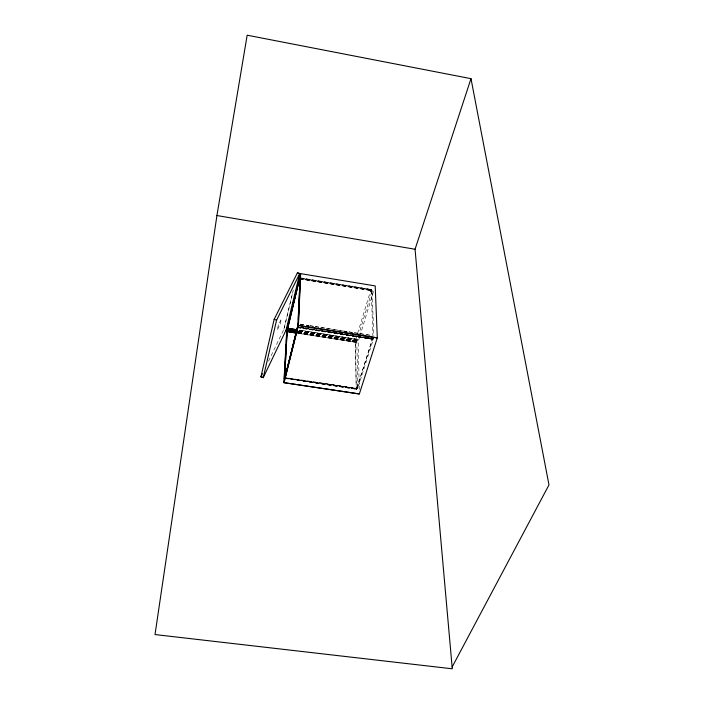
<?xml version="1.0" encoding="UTF-8"?>
<svg xmlns="http://www.w3.org/2000/svg" width="704" height="704" viewBox="0 0 704 704"><rect width="100%" height="100%" fill="white"/><g stroke="black" fill="none" stroke-linecap="round" stroke-linejoin="round"><path stroke-width="0.53" stroke-dasharray="3.52 2.64" d="M298.091 332.323L356.849 341.246L355.458 342.258C355.406 341.079 357.324 341.537 357.078 339.979L372.073 290.972L373.789 335.755M297.959 332.543L355.485 341.554L356.84 341.317L355.432 342.373L356.233 388.406L355.458 342.285L356.831 341.642L357.79 388.071L373.56 338.659L372.398 339.17M298.126 331.355L356.884 340.894L355.582 340.683L355.45 341.616L298.056 332.622M297.994 332.262L355.502 341.273L356.875 340.974L355.608 340.534M355.555 340.683L355.67 340.05M356.893 340.824L355.626 340.375L356.902 340.754L355.652 340.226L356.928 340.604L355.678 340.085L355.793 339.451M268.488 361.205L283.897 329.252L293.322 289.934M283.914 329.27L292.864 291.931M355.951 339.803L357.078 339.979L355.898 339.161L356.99 340.322L355.714 339.935L356.954 340.463M372.513 338.774L297.616 327.369M299.482 330.176L355.934 339.046L357.078 339.979L355.934 338.95L299.605 330.106M299.605 278.608L370.709 290.259L371.923 291.183L370.823 289.969L355.934 338.941M359.251 389.479L358.266 341.334L359.55 337.154M359.867 336.107L373.921 290.092M370.665 291.254L371.835 291.447L370.638 290.506L370.938 289.617M370.973 291.122L372.143 291.315L371.246 289.731L299.772 278.098M373.586 338.58L372.442 339.046L356.822 388.458L284.522 377.494M284.504 377.907L356.752 388.687L372.363 339.302L373.56 338.659M284.522 378.171L356.602 389.03L357.993 387.675L356.831 388.335L284.856 377.511M370.788 290.057L371.923 291.183L371.131 289.467L372.143 291.174L371.219 289.951L299.719 278.23M284.671 378.409L356.409 389.224L357.914 387.913L356.752 388.564L284.504 377.722M357.72 387.895L356.488 389.057L357.878 387.983L356.462 389.066L356.268 388.52L357.711 387.728L356.409 389.224M356.47 389.206L284.566 378.259M356.506 389.039L357.843 388.036L356.4 389.057M357.896 387.948L356.752 388.564M356.365 389.013L357.729 387.974M356.338 388.978L357.755 388.045M357.993 387.675L356.822 388.353M356.277 388.617L357.711 387.807M297.915 333.045L355.458 342.065L356.831 341.642L355.458 342.223L356.831 341.642L355.705 341.466M356.831 341.493L355.476 341.686M355.458 342.17L356.831 341.642L355.458 342.276L297.906 333.256M372.478 338.914L373.613 338.492M355.494 341.414L356.849 341.246M355.502 341.273L356.875 340.974L355.546 340.947M355.573 340.754L356.884 340.894M284.513 378.057L356.682 388.881M298.074 331.663L355.582 340.683M298.03 331.962L358.266 341.334M297.933 332.807L355.467 341.818M298.003 333.379L355.432 342.373M300.291 324.183L308.968 325.547M310.05 325.714L314.389 326.401M315.471 326.577L342.566 330.854M343.649 331.021L347.987 331.707M349.07 331.874L353.408 332.561M354.49 332.737L370.753 335.298M300.115 324.271L308.801 325.644M309.883 325.811L314.23 326.498M315.322 326.674L319.66 327.36M320.751 327.527L325.09 328.214M326.181 328.381L330.519 329.067M331.61 329.243L336.063 330.062M337.04 330.097L342.47 330.959M343.552 331.126L347.899 331.813M348.99 331.989L353.329 332.666M354.42 332.842L358.758 333.529M359.85 333.696L369.626 335.245M301.866 327.342L304.014 327.677M305.087 327.844L309.373 328.522M329.727 331.725L338.298 333.08M339.372 333.247L343.658 333.916M344.731 334.092L349.017 334.761M350.082 334.937L353.302 335.438M362.938 336.961L366.159 337.462M367.224 337.63L371.51 338.307L362.842 336.996M302.086 327.43L304.26 327.774M305.342 327.941L309.681 328.627M310.763 328.794L315.102 329.481M316.193 329.657L320.531 330.334M321.614 330.51L325.952 331.188M327.034 331.364L337.885 333.071M338.976 333.238L343.314 333.925M344.397 334.092L348.735 334.778M349.818 334.946L354.156 335.632M355.247 335.799L358.494 336.318M299.666 327.307L358.582 336.582M359.656 336.75L371.439 338.606M297.678 327.07L371.439 338.686M297.458 327.246L372.442 339.046M297.396 327.501L372.363 339.302L297.554 327.633M299.429 330.405L355.872 339.266M299.367 330.66L357.034 340.138L355.898 339.161M299.314 330.933L356.99 340.322L355.74 339.794M298.17 331.056L355.678 340.085M300.027 277.825L371.131 289.467M299.851 277.948L371.219 289.599M299.825 278.309L371.281 290.11L372.143 291.245L371.087 289.617L372.143 291.315L371.237 290.127L299.666 278.406M299.702 278.775L370.638 290.391M299.552 278.854L370.638 290.488L371.835 291.447L370.709 290.259L371.888 291.289M355.652 340.226L356.919 340.674M355.775 339.654L356.998 340.261M370.647 290.479L371.835 291.447L370.647 290.462M370.858 289.881L372.038 290.99M371.958 291.104L370.92 289.758L371.994 291.042M371.281 290.11L372.882 335.746M278.458 324.834L277.209 330.185L280.095 324.289L281.354 318.956L278.458 324.834"/><path stroke-width="1.06" d="M300.15 275.616L300.177 275.792M299.552 276.874L299.886 275.229M299.235 276.954L299.834 277.086L299.464 276.162M299.93 275.343L299.622 276.742M292.952 303.16C293.392 300.186 292.644 305.034 292.697 303.75M292.996 304.049L293.137 303.213M293.665 302.438L287.241 329.067M297.933 324.157L297.616 327.369L284.698 378.435L284.504 377.722M287.179 330.264L284.583 378.391M292.855 303.301L292.811 303.67M286.598 330.308L287.012 328.416M286.924 330.343L287.003 329.789L286.95 330.308M286.994 328.75L286.871 329.507M287.179 329.287L286.607 329.129L286.317 330.51L286.739 328.346L286.581 329.085M299.93 278.546L300.062 277.816L299.684 288.182M297.942 323.928L300.106 278.45M298.311 319.51L298.83 307.63M299.024 303.31L299.543 291.421M298.258 325.477L300.511 273.627L375.197 285.912L377.309 337.938L298.258 325.477L283.897 382.65L359.348 393.958L377.3 337.823L298.426 325.389L284.055 382.677L359.348 393.958M298.417 325.494L300.661 273.654M283.897 382.65L286.783 329.622M284.24 379.289L284.777 369.459M284.9 367.277L285.446 357.447M285.622 354.174L286.167 344.344M286.29 342.162L286.889 331.241M287.056 331.346L296.921 333.212M287.082 331.109L296.93 332.992M299.482 276.162C300.018 273.002 299.13 278.133 299.235 276.769M299.763 275.959L299.974 275.273M293.093 303.662L293.322 302.782M293.33 302.914L293.313 302.394M293.33 303.996L292.811 303.486M297.845 325.019L298.091 324.359M297.871 326.058L298.065 324.667M297.15 331.188L287.258 329.639L287.162 330.29L297.009 332.156M293.313 303.82L292.706 303.934M287.302 330.308L299.552 278.749L287.54 328.302L297.317 329.842M216.929 215.53L155.012 634.559L452.285 668.8L415.052 249.251L470.994 78.663L247.174 35.2L216.929 215.53L415.052 249.251M287.276 329.657L287.373 329.014L297.264 330.563M297.616 327.369L297.704 326.014M286.898 329.446L286.704 329.657M287.382 329.067L297.326 330.273M287.434 328.786L297.387 330M299.851 276.003L299.763 276.206M297.519 326.973L284.997 377.643M260.938 376.851L274.155 319.343L297.475 272.73L299.763 273.504L286.097 330.018L263.243 377.652L260.938 376.851L262.416 373.727M263.243 377.652L276.575 320.17M287.487 328.53L297.44 329.762M287.32 328.002L293.242 303.591M293.498 302.535L300.511 273.627M286.766 330.906L286.924 330.273L286.352 330.185M287.179 329.217L286.449 329.762M300.476 274.393L293.665 302.482L293.075 302.386M297.396 327.501L284.935 377.872M300.177 275.475L299.631 275.334M284.794 377.731L284.698 378.435M299.666 278.406L299.886 277.948M299.763 273.504L276.593 320.188L274.155 319.343M452.126 667.04L548.988 484.889L470.994 78.663M284.645 377.626L287.047 331.558L296.824 333.089M287.206 329.965L297.097 331.514M287.162 330.29L297.053 331.839M296.903 332.094L287.082 330.906L296.947 332.737M296.877 332.376L287.109 330.845L296.974 332.455M286.704 328.706L287.276 328.724M287.32 329.322L297.202 330.871M299.517 275.801L300.115 275.898M300.062 277.816L299.939 278.353M297.405 272.932L299.693 273.706M261.008 376.649L263.314 377.441"/></g></svg>
